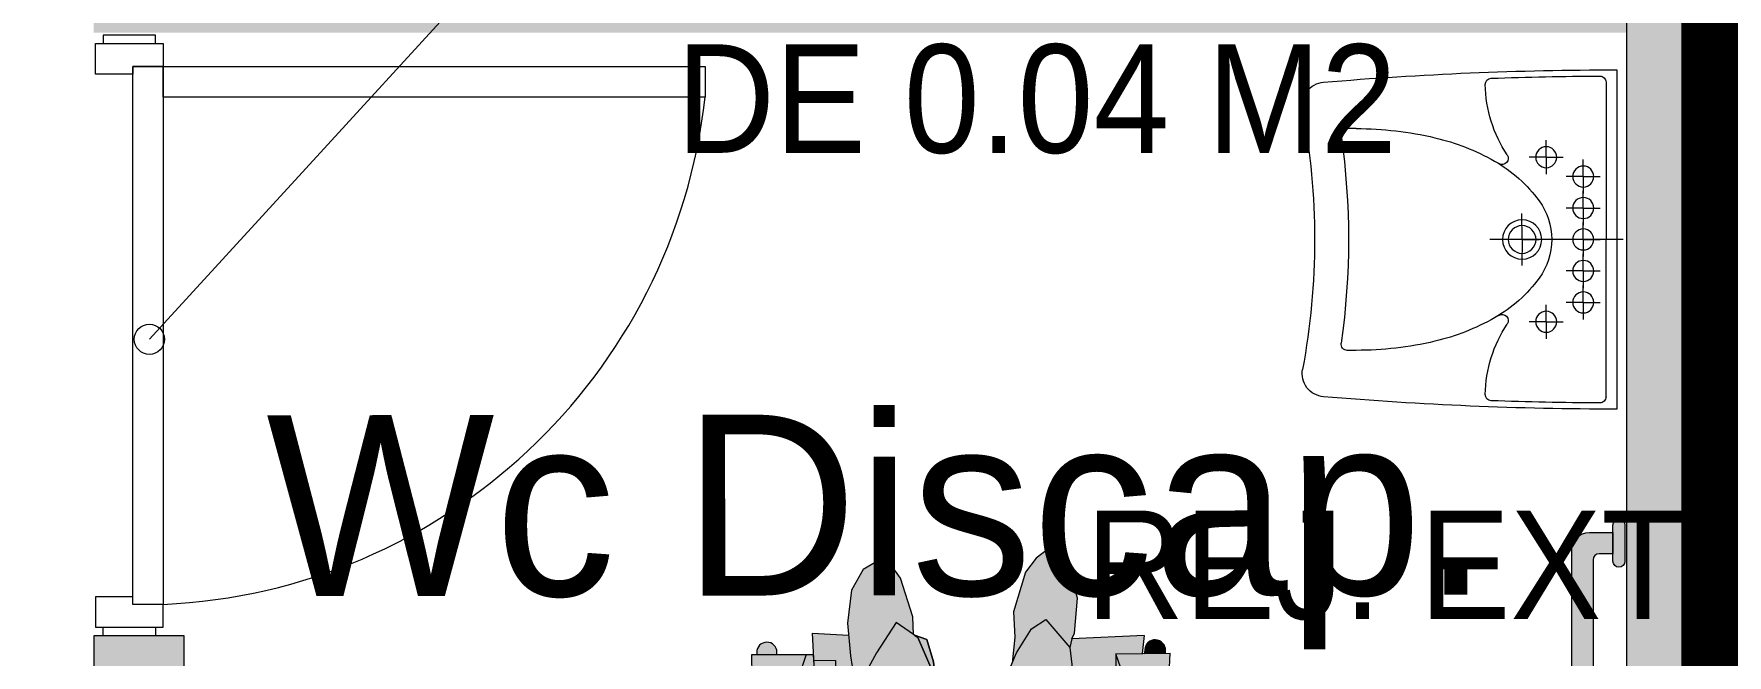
# Model space of a CAD drawing. Header units: metres. Extents: x 31.9 to 124, y -29 to 44.
# Drawn here: x 72.758 to 75.567, y -15.37 to -14.339 of the extents above; entities that cross this region are included whole.
import ezdxf

# ---------------------------------------------------------------- set-up
doc = ezdxf.new("R2010")
doc.units = ezdxf.units.M
doc.header["$LTSCALE"] = 100
for name, color, linetype, lineweight in [('ARQ', 8, 'Continuous', 0), ('G-ANNO-TEXT', 7, 'Continuous', 9), ('M-HVAC-CDFF-IDEN', 7, 'Continuous', 9)]:
    doc.layers.add(name, color=color, linetype=linetype, lineweight=lineweight)
doc.styles.add('SansSerif', font='SANSS__.TTF', dxfattribs={"width": 0.9, "height": 0.18})

# ---------------------------------------------------------------- blocks, each defined once
blk = doc.blocks.new('DISCAPACITADO PLANTA')
at = {"layer": 'ARQ'}
h = blk.add_hatch(color=256, dxfattribs=at)
h.paths.add_polyline_path([(0.2628043760083756, 0.9155210386241066), (0.2917367220763083, 0.8957744353080841), (0.2907929084696974, 0.9253084473098312), (0.2699848079193998, 0.9891821049377822), (0.2518361829340137, 1.014591157022876), (0.2345313234694828, 1.019042189042224), (0.2081789582218079, 1.003787586782576), (0.1889320119713176, 0.9693642244814666), (0.1821474606727378, 0.9144338108269494), (0.1839144787564635, 0.8946915382259844), (0.1239030411526016, 0.8980980058271086), (0.1262676302798269, 0.8531030157759429), (0.1620967402852216, 0.8526047954087799), (0.1636091710562795, 0.781482444279888), (0.1947968745340347, 0.7764108792340494), (0.1984223884533946, 0.7987060587394978), (0.2077550284108582, 0.8237924942070691), (0.2300327184526623, 0.8656119918447303)])
h.paths.add_polyline_path([(0.3274821733763673, 0.8246344734682367), (0.2990053183723376, 0.890813548714803), (0.262804376008404, 0.9155210386241348), (0.2300327184526765, 0.8656119918447585), (0.2077550284108867, 0.8237924942070121), (0.1984223884533804, 0.7987060587394409), (0.1928547125747713, 0.7644675105219534), (0.1990852076352354, 0.7349170808725634), (0.1988502574039472, 0.7349195470615371), (0.1980962309949348, 0.7337422994637564), (0.1881209199293465, 0.5935998734453705), (0.1924873525855162, 0.5466038898758825), (0.1823355744549815, 0.5022256573469976), (0.1695740156607712, 0.4421867718049556), (0.1444903701679863, 0.4234329372896326), (0.1392075063119762, 0.4153334362959101), (0.1112302075232776, 0.4153395774409037), (0.0508861009930541, 0.3915303332582312), (0.0207423444606292, 0.4358733159406114), (-0.0169031308619196, 0.4226541109608064), (-0.0321564662558558, 0.4067681578242599), (-0.0351739624968701, 0.3904782537273519), (-0.0182974725520495, 0.2933147142959456), (-0.0041575336509538, 0.2740192317475021), (0.0204912812943547, 0.2636408889175925), (0.1084411244809331, 0.2939781977342903), (0.1087974094393189, 0.2112235861034151), (0.1281427081918025, 0.2113068737755697), (0.1279166145069297, 0.263821847081644), (0.2008417406481442, 0.2427723679188176), (0.2875002147426642, 0.2279655230142197), (0.3755864313305751, 0.2234811975257998), (0.499188143633063, 0.2373978427724239), (0.5825025722920998, 0.2669403247848123), (0.6386109823438773, 0.2564105646949315), (0.6869019521454476, 0.2716838861920507), (0.7183091448866608, 0.337760766282031), (0.7238001304640278, 0.3898169757127334), (0.715550231047871, 0.4143874372994534), (0.6985854645012071, 0.4286626975165151), (0.6845425847134265, 0.431283832097904), (0.6495560572550261, 0.3880416179977004), (0.631236708354095, 0.3985212510017817), (0.6082207117675296, 0.407628390905913), (0.580677753158156, 0.3954820431732742), (0.5604068149332307, 0.4188379678705731), (0.5358399969039738, 0.4337680588737812), (0.5313638421298066, 0.4353934144373853), (0.535196229276039, 0.4805957921639389), (0.5285638874535437, 0.5145179343596455), (0.5470045139793029, 0.5709915550773417), (0.555458820663091, 0.7186121133484705), (0.5577908525302178, 0.7262506053648679), (0.5606845676401662, 0.7894113583531494), (0.5508105133167049, 0.8745572789894422), (0.5108944548038608, 0.9206961116244656), (0.487438656575421, 0.9053893295089775), (0.4622942165748471, 0.8652771928808816), (0.4333176157097684, 0.7962590201834701), (0.4066490563823069, 0.7299853498469986), (0.3801814007495778, 0.6393976422910157), (0.3675515355567143, 0.5816750213288345), (0.3585536415489939, 0.58099093048898), (0.3307863639642505, 0.7926135458501449)])
h.paths.add_polyline_path([(0.1378076714539844, 0.7444662147106273), (0.127373816272609, 0.7498846693851533), (0.1126031168610382, 0.749821076820055), (0.10221630395273, 0.7443129825384461), (0.1036455233153788, 0.4123469803383986), (0.1112302075232776, 0.4153395774408751), (0.139207506311962, 0.4153334362959387), (0.1392245801852852, 0.4153596133577935)], flags=17)
h.paths.add_polyline_path([(0.7174217310685265, 0.8649389018902693), (0.6271243841438974, 0.8639410119970563), (0.6391014291187676, 0.8291924412642542), (0.7156750950628349, 0.8295221152830832)], flags=17)
h.paths.add_polyline_path([(0.707516226036347, 0.8294869887535012), (0.6738955470185175, 0.8293422410229283), (0.6698364352328099, 0.7331454628386779, 1), (0.7033912622558489, 0.7317295859620572)], flags=17)
h.paths.add_polyline_path([(0.6391014291187532, 0.8291924412643112), (0.6271243841438974, 0.8639410119970135), (0.6276061608328121, 0.7520383289404862), (0.6290230488726536, 0.7520444290947239), (0.639456904053944, 0.7466259744202121)], flags=17)
h.paths.add_polyline_path([(0.6394569040539579, 0.7466259744201978), (0.6290230488725826, 0.7520444290947239), (0.6142523494610685, 0.7519808365296257), (0.6038655365528456, 0.7464727422480593), (0.6053298580615663, 0.4063535346039945), (0.6082207117675864, 0.4076283909059413), (0.6312367083542654, 0.398521251001867), (0.6409796012207069, 0.3929478028301076)], flags=17)
h.paths.add_polyline_path([(0.6039125297097315, 0.7355576015591508), (0.5604117471849861, 0.7348352577353552), (0.555458820663091, 0.7186121133485273), (0.5470045139793172, 0.570991555077427), (0.5285638874535153, 0.5145179343595458), (0.535196229276039, 0.4805957921640527), (0.5313638421297782, 0.4353934144373568), (0.5358399969039596, 0.4337680588737955), (0.5604068149331454, 0.4188379678705731), (0.5806777531581419, 0.3954820431732742), (0.6053298580615663, 0.4063535346039945)], flags=17)
h.paths.add_polyline_path([(0.406649056382264, 0.7299853498468281), (0.4085391486342476, 0.7346823921308216), (0.3384790770189881, 0.7339851098832642), (0.3585536415490225, 0.58099093048898), (0.3675515355566716, 0.5816750213288061), (0.3801814007496489, 0.6393976422911578)], flags=16)
h.paths.add_polyline_path([(0.1980962309949348, 0.7337422994637706), (0.1988502574039614, 0.7349195470615228), (0.1378460160317445, 0.7355598868759472), (0.1392245801852852, 0.4153596133577653), (0.1444903701680147, 0.4234329372896898), (0.1695740156607997, 0.4421867718049697), (0.1823355744549104, 0.5022256573458037), (0.1924873525855162, 0.5466038898758258), (0.1881209199293465, 0.5935998734454984)], flags=16)
h.paths.add_polyline_path([(0.6972616906768963, 0.6467240606869781, 1), (0.6627294534904138, 0.646575388408209), (0.6637669044638557, 0.4056057646047151), (0.6845425847134692, 0.4312838320979325), (0.6904459743915936, 0.4301819513536034), (0.6846570483005368, 0.4687548032139122), (0.6978595839575094, 0.507850877678095)], flags=17)
h.paths.add_polyline_path([(0.7505099661382673, 0.5168261229188147), (0.7377866719074149, 0.5228503391758608), (0.7229087607600633, 0.5011800881660662), (0.7159121841106498, 0.5089130335080086), (0.7161399418638013, 0.5240700178202644), (0.6977703833893119, 0.5285695698434978), (0.6978595839574953, 0.5078508776779671), (0.6846570483005224, 0.4687548032139264), (0.6904459743915368, 0.4301819513536175), (0.6985854645012071, 0.4286626975164725), (0.7155502310478994, 0.4143874372994534), (0.7238001304640278, 0.3898169757126624), (0.7563928856570499, 0.429794935568694), (0.7637257637603483, 0.4592101265225069)])
h.paths.add_polyline_path([(0.7283392086470002, 0.6094334476354251), (0.6974228117013725, 0.6093003427004791), (0.6977703833893261, 0.528569569843512), (0.7161399418638013, 0.5240700178202787), (0.7159121841106498, 0.5089130335080371), (0.7229087607600633, 0.501180088166052), (0.7287685280419538, 0.5097150650589839)])
h.paths.add_polyline_path([(0.7292559162482349, 0.3965089900505489), (0.7238001304640278, 0.3898169757126624), (0.7183091448866749, 0.3377607662819884), (0.6987688691744866, 0.2966504236353842), (0.6999752365964014, 0.0164464320757247), (0.7308916335419866, 0.0165795370108128)])
h.paths.add_polyline_path([(0.6987688691744725, 0.2966504236353984), (0.6869019521454476, 0.2716838861920365), (0.6643741562943009, 0.2645588632308176), (0.6655985228024548, -0.0198257914740481, 1), (0.700130759989122, -0.0196771191952649)])
h.paths.add_polyline_path([(0.6374130653142629, 0.2134994448534115), (0.6042326625804721, 0.2133565926524312), (0.6047886503909297, 0.0842168290059959), (0.637969053124593, 0.084359681206891)])
h.paths.add_polyline_path([(0.1351882924195991, 0.2113372072595041), (0.1020078896859502, 0.2111943550585948), (0.1025638774963653, 0.0820545914122022), (0.13574428023, 0.0821974436131257)])
h.paths.add_polyline_path([(0.0696696466596762, 0.2806044127072056), (0.0351879771248775, 0.2687103487806297), (0.0364262748082638, -0.0189101118906763, 1), (0.0709585119948031, -0.0187614396118932)])
h.paths.add_polyline_path([(0.0351879771248918, 0.2687103487806297), (0.0204912812943974, 0.2636408889176067), (-0.0011743322711055, 0.2727631597327473), (-5.65545185225e-05, 0.0131359663251658), (0.0362876325682322, 0.0132924396252605)])
h.paths.add_polyline_path([(0.0149517648825253, 0.4812842854011308), (0.0012178860243637, 0.5183628255153537), (-0.0005983727837275, 0.5405257603157168), (-0.014506361342356, 0.5453190573470721), (-0.019240766378573, 0.5386114623494791), (-0.0201530413917794, 0.5287953622615476), (-0.0464549400030592, 0.4995449510777378), (-0.0531351315900253, 0.4504076714618038), (-0.0316901647934316, 0.4072537987013761), (-0.0169031308618912, 0.4226541109608064), (0.0144122751261762, 0.4336505127125747)])
h.paths.add_polyline_path([(0.0680894426826484, 0.6476397402703215, 1), (0.0335572054961091, 0.6474910679915383), (0.0345557724515402, 0.4155530682791664), (0.0508861009929973, 0.3915303332582169), (0.0691610316667095, 0.3987408515979496)], flags=17)
h.paths.add_polyline_path([(0.6274723139802632, 0.7831270517077799), (0.5604559884442608, 0.784422189211256), (0.5577908525302178, 0.7262506053648253), (0.5604117471850003, 0.7348352577353694), (0.6039125297097458, 0.7355576015591369), (0.6038655365528314, 0.746472742248045), (0.6142523494610828, 0.7519808365296399), (0.6276061608327979, 0.752038328940472)], flags=17)
h.paths.add_polyline_path([(0.5636886364806344, 0.9561708596053649), (0.5446128040288158, 1.023157160039062), (0.5291494823460569, 1.037923257209681), (0.516106170858379, 1.03834520418104), (0.4953413476408457, 1.022389036433607), (0.4775445066788678, 0.9995295794142152), (0.4577235820147081, 0.9332439799011212), (0.4599488018323826, 0.8913453429523626), (0.4551779248235589, 0.8483271905206777), (0.4622942165748757, 0.8652771928809672), (0.4874386565754494, 0.9053893295090348), (0.5108944548038326, 0.9206961116244514), (0.5508105133167049, 0.8745572789894422), (0.5544706183006838, 0.8887273524302088), (0.5585070864802049, 0.8983140618710763)])
h.paths.add_polyline_path([(0.1137389566157196, 0.8623397786950591), (0.0232469911084792, 0.8619501819641184), (0.0236510457955603, 0.8265427313579181), (0.1020690147012431, 0.8268803456882807)], flags=17)
h = blk.add_hatch(color=256, dxfattribs=at)
h.paths.add_polyline_path([(0.6743826314582009, 0.8939993300610781), (0.554470618300698, 0.888727352430223), (0.550810513316691, 0.8745572789894993), (0.560684567640152, 0.7894113583530782), (0.5604559884442182, 0.7844221892112273), (0.6274723139802632, 0.7831270517077799), (0.627124384143869, 0.8639410119970419), (0.6711004918476107, 0.8644269987388213)])
h.paths.add_polyline_path([(0.3135806976673194, 0.8877174423817706), (0.2934911473828663, 0.8945770232319603), (0.2990053183723376, 0.8908135487147744), (0.3274821733763389, 0.8246344734683075), (0.3247954411761214, 0.8506716087431556)])
h.paths.add_polyline_path([(0.16209674028525, 0.8526047954088085), (0.1262676302798269, 0.8531030157759429), (0.1266624166738808, 0.8455907551179394), (0.1253740961520435, 0.7708114375418944), (0.1417489198608024, 0.7628354827963051), (0.156283934812933, 0.7654711505365839), (0.1636091710562653, 0.7814824442798596)])
h.paths.add_polyline_path([(0.0653860601294412, 0.8267224138862161), (0.0318016855306667, 0.826577822457736), (0.0322249167828659, 0.7282735379905745, 1), (0.065809291381612, 0.7284181294190262)])
h.paths.add_polyline_path([(0.0316310935984205, 0.8662013562523609), (0.0316492405155771, 0.8619863563237402), (0.065233615114451, 0.8621309477521919), (0.0652154681972803, 0.8663459476816939, 1)])
h = blk.add_hatch(color=256, dxfattribs=at)
edge = h.paths.add_edge_path()
edge.add_line((0.6756513063105416, 0.8709519320295414), (0.6753779753808546, 0.8644742698683812))
edge.add_line((0.6753779753808546, 0.8644742698683812), (0.7090082288805492, 0.8648459229813028))
edge.add_line((0.7090082288805492, 0.8648459229813028), (0.7092061333336375, 0.8695360551530766))
edge.add_arc((0.6924287198220898, 0.8702439935913162), 0.0167923429267571, 357.5837850750614, 537.5837850751097)
for points in [[(0.1266624166738666, 0.8455907551179109), (0.1257794931443215, 0.862391617039364), (0.023246991108465, 0.8619501819641326), (0.0236510457955461, 0.826542731357861), (0.1018608290175109, 0.8268794493826019), (0.1022163039527584, 0.7443129825384746), (0.112603116861024, 0.749821076820041), (0.1273738162726232, 0.7498846693851107), (0.125374096152072, 0.7708114375418234)], [(0.0337297552699454, 0.6074127846357416), (-0.0026144318168377, 0.6072563113354761), (-0.0023297044922117, 0.541122452432873), (-0.0005983727837560001, 0.5405257603156742), (0.0012178860243495, 0.5183628255153394), (0.0149517648824826, 0.4812842854011167), (0.0144122751261762, 0.4336505127125605), (0.0207423444606434, 0.435873315940583), (0.0345557724515544, 0.4155530682791098)], [(0.6301757890620081, 0.2579935815989245), (0.6108144883593383, 0.2616270805920209), (0.6110221823339403, 0.2133858236972799), (0.6303674810863245, 0.2134691113694345)]]:
    blk.add_hatch(color=256, dxfattribs=at).paths.add_polyline_path(points)
for points in [[(0.2917367220763509, 0.8957744353080841), (0.2907929084696974, 0.9253084473098738), (0.2699848079194425, 0.9891821049377538), (0.251836182933971, 1.014591157022876), (0.2345313234695112, 1.019042189042237), (0.2081789582218079, 1.003787586782576), (0.1889320119713176, 0.9693642244814527), (0.182147460672752, 0.9144338108269208), (0.1869715402466454, 0.8605360636146031), (0.1951956259259617, 0.8074674263207413)], [(0.6743826314581867, 0.8939993300610638), (0.554470618300698, 0.888727352430223), (0.5585070864802049, 0.8983140618710905), (0.5636886364806486, 0.9561708596053649), (0.5446128040288585, 1.023157160039033), (0.5291494823460569, 1.037923257209697), (0.516106170858379, 1.038345204181013), (0.4953413476408742, 1.022389036433634), (0.4775445066788821, 0.9995295794142152), (0.4577235820147223, 0.9332439799011067), (0.4599488018323969, 0.8913453429523912), (0.4599488018323541, 0.8913453429520926), (0.4551465800063711, 0.8480445598596587)], [(0.3274821733762252, 0.8246344734685067), (0.2990053183723233, 0.890813548714803), (0.2628043760083898, 0.9155210386241208), (0.2300327184527049, 0.8656119918448582), (0.2077550284108867, 0.8237924942070549), (0.1984223884533946, 0.7987060587394696), (0.1928547125747855, 0.7644675105219392), (0.1990266288318878, 0.7351949125359454), (0.198096230994949, 0.7337422994637706), (0.1881209199293465, 0.5935998734454984), (0.1924873525855162, 0.5466038898758825), (0.1924873525855162, 0.5466038898757829), (0.1823355744547825, 0.5022256573454345), (0.1695740156607712, 0.4421867718048845)], [(0.2934911473827526, 0.8945770232319317), (0.3135806976673194, 0.8877174423817706), (0.3247954411760645, 0.8506716087433828), (0.3307863639642221, 0.7926135458510828), (0.3585536415490083, 0.5809909304889658), (0.3675515355566858, 0.5816750213288202), (0.3801814007495494, 0.6393976422909873), (0.4066490563823352, 0.7299853498469986), (0.4333176157086029, 0.7962590201808695), (0.4333176157086029, 0.7962590201809832), (0.4622942165748328, 0.8652771928809102), (0.487438656575421, 0.9053893295089921), (0.5108944548038467, 0.9206961116244514), (0.5508105133167049, 0.8745572789894707), (0.5606845676401662, 0.7894113583531494), (0.5577908525302178, 0.7262506053648821)], [(0.1265743822442857, 0.8530987502478096), (0.1620967402852216, 0.8526047954087799), (0.1636091710562795, 0.781482444279888), (0.1562839348129188, 0.7654711505365839), (0.1417489198607882, 0.7628354827963051), (0.1253740961520435, 0.7708114375418944), (0.1266624166738808, 0.8455907551178825), (0.1239030411526016, 0.8980980058271228), (0.1839144787565061, 0.8946915382259701)], [(0.554470618300698, 0.888727352430223), (0.5508105133167049, 0.8745572789894707)], [(0.6743826314581867, 0.8939993300610638), (0.6711004918476107, 0.8644269987388071)], [(0.1257794931443357, 0.8623916170394208), (0.023246991108465, 0.8619501819641184), (0.0236510457955745, 0.8265427313578895), (0.1018730836671722, 0.8268795021427735)], [(0.1021534232647383, 0.8271368233832561), (0.1135382282120503, 0.8617298600309766)], [(0.6271243841438832, 0.8639410119970419), (0.7174103769978049, 0.8649387764146894)], [(0.6409796012206928, 0.3929478028301219), (0.6391014291187532, 0.8291924412643112), (0.6271243841438832, 0.8639410119970419), (0.6276061608327979, 0.752038328940472)], [(0.639089174469163, 0.8291923885040831), (0.7156750950628349, 0.8295221152830691), (0.7156750950628349, 0.8295221152831258), (0.7174232910989105, 0.8649705348478278)], [(0.1018608290175251, 0.8268794493825737), (0.1036455233153788, 0.41234698033837)], [(0.6685545111867555, 0.8293192461626828), (0.6720747298613219, 0.7861907454663993)], [(0.1253740961520435, 0.7708114375418944), (0.127373816272609, 0.7498846693851391)], [(0.1636091710562795, 0.781482444279888), (0.1947968745340205, 0.776410879234021)], [(0.6274723139802632, 0.7831270517077941), (0.5604559884442608, 0.7844221892112273)], [(0.1392245801852852, 0.4153596133577083), (0.1378076714539702, 0.7444662147106129), (0.127373816272609, 0.7498846693851391), (0.112603116861024, 0.749821076820055), (0.1022163039528152, 0.7443129825384746)], [(0.1378460160316877, 0.735559886875933), (0.1988502574040041, 0.7349195470615371)], [(0.3384790770189881, 0.7339851098832642), (0.4083714522483036, 0.7346807231100883)], [(0.5313638421298208, 0.4353934144374139), (0.535196229276039, 0.4805957921640245), (0.535196229276025, 0.4805957921640811), (0.5285638874535153, 0.5145179343596312), (0.5285638874535012, 0.5145179343595317), (0.5470045139793172, 0.570991555077413), (0.5554588206631053, 0.718612113348513), (0.5554588206631053, 0.7186121133485415), (0.5604117471849861, 0.7348352577353694), (0.5604117471849435, 0.7348352577353694), (0.6040501553858209, 0.735559886875663)], [(0.6394569040540006, 0.7466259744201978), (0.6290230488726394, 0.7520444290947239), (0.6142523494610544, 0.7519808365296399), (0.6038655365528456, 0.7464727422480593), (0.6053298580615519, 0.4063535346039799)], [(-0.0026732353680217, 0.6209146623969275), (-0.0023297044922117, 0.5411224524327736)], [(0.7282617021887035, 0.6274359389035739), (0.7287685280419538, 0.5097150650588845)], [(-0.0026144318168946, 0.6072563113354761), (0.03372975526991701, 0.6074127846357272)], [(0.6974228117013866, 0.6093003427004791), (0.7283392086470997, 0.6094334476354109)], [(0.1920688726283686, 0.5600004581634437), (0.2091200124941395, 0.5670314718278036), (0.2194613585834588, 0.5640602248391104)], [(0.3513491917761655, 0.5790641534613316), (0.3356585475749512, 0.5628943249458871)], [(0.4122899630091156, 0.560586537296615), (0.383533012239539, 0.5726946039315379)], [(0.0144122751261904, 0.4336505127125605), (0.0149517648824968, 0.4812842854011026), (0.0012178860243637, 0.5183628255153679), (-0.0005983727837560001, 0.5405257603156742), (-0.014506361342356, 0.5453190573470863), (-0.0192407663785872, 0.5386114623494649), (-0.0223342063578826, 0.5053259771470949), (-0.0348728226689872, 0.5049286523153143)], [(-0.0201530413918647, 0.5287953622614765), (-0.0464549400030592, 0.4995449510777661), (-0.0531351315900253, 0.4504076714617895), (-0.031964316342723, 0.407805475987118), (-0.0351739624968559, 0.3904782537273093), (-0.0182974725520637, 0.2933147142959314), (-0.0041575336509254, 0.2740192317475305), (0.0204912812943547, 0.2636408889175783), (0.1236258483881301, 0.299215997391201), (0.1337358376739957, 0.3089681819516983), (0.1777577060294107, 0.2892069013819025), (0.2260085434443226, 0.2841258904122696), (0.2696657681564432, 0.2949294606525541)], [(0.6980150138041524, 0.5285096485732482), (0.7161399418638013, 0.5240700178202787), (0.7159121841106355, 0.5089130335080086), (0.7229087607600775, 0.5011800881660378), (0.7377866719074007, 0.5228503391758466), (0.7505099661382673, 0.5168261229188147), (0.7637257637603483, 0.4592101265225355), (0.7563928856570215, 0.429794935568694), (0.7238001304640278, 0.3898169757126624), (0.715550231047871, 0.4143874372994534), (0.6985854645011785, 0.4286626975165009), (0.684542584713455, 0.4312838320979325), (0.6495560572550119, 0.3880416179976862), (0.6495560572550261, 0.3880416179976862), (0.6312367083542938, 0.3985212510017959), (0.6082207117675438, 0.4076283909059272), (0.5806777531581419, 0.3954820431732742), (0.5604068149331596, 0.4188379678706299), (0.5358399969041159, 0.4337680588737527), (0.5145488251704933, 0.4414991866337206), (0.5145488251704649, 0.4414991866337348), (0.4948517334010917, 0.4792108308046326), (0.4531142326795532, 0.5060402690195362), (0.3825937748353283, 0.5205563975847411), (0.334593521373165, 0.5214210923378602), (0.2821422358915697, 0.5049809276264057), (0.2135492906019465, 0.4656514888350928)], [(0.6904459743915794, 0.4301819513536034), (0.6846570483005224, 0.4687548032139122), (0.6982892343074952, 0.509123181916664)], [(-0.0321564662558558, 0.4067681578242599), (-0.0169031308619054, 0.4226541109608064), (0.020742344460615, 0.4358733159405972), (0.0508861009930257, 0.3915303332582312), (0.0508861009930115, 0.3915303332582169), (0.1112302075232634, 0.4153395774408751), (0.1392075063119904, 0.4153334362959244), (0.1392075063119762, 0.4153334362959244), (0.1444903701680005, 0.4234329372896612), (0.1726022762811539, 0.4444508565274107), (0.2018810256085857, 0.4613084600851495), (0.2251877385348564, 0.4683393364312284)], [(0.3153277265553811, 0.3964298740043972), (0.3357159732955921, 0.4228856338268372), (0.3579080228632421, 0.4369733928722326), (0.3795819174309827, 0.4452754721442318), (0.4036989138925267, 0.4429489786939911), (0.4534896145977996, 0.386275610736476), (0.473521236476856, 0.3521047781518973), (0.4695065296907189, 0.2900876647377117), (0.4384869587353819, 0.2455281396479734), (0.3860654903142375, 0.2307431560904973), (0.3525182548879968, 0.2296917704107102), (0.3359187651136892, 0.2347124030877268), (0.3137034946882409, 0.2349442195044702), (0.2937927845439532, 0.2555854476298833), (0.273800077483358, 0.2716749275821542), (0.2755930789670486, 0.3022734161333176), (0.2809275249770309, 0.345639924506159), (0.3078315058430121, 0.3915153781123877), (0.3224410634462771, 0.3982889987373568), (0.3485623464755605, 0.4007159470544936), (0.3802680441201573, 0.3914522675830483), (0.4186728197385749, 0.3634410776235342), (0.4402784402614657, 0.3762307982584332), (0.4559631024487203, 0.3747641683988689)], [(0.7292559162482064, 0.3965089900505347), (0.730934937556782, 0.0065212765066605)], [(0.3638989456514281, 0.3789153299799324), (0.3956315738313663, 0.3792786046076202)], [(0.7238001304640278, 0.3898169757126624), (0.7183091448866749, 0.3377607662820026), (0.6869019521454476, 0.2716838861920365), (0.6386109823438773, 0.2564105646949173), (0.5385916091940857, 0.2751810128797274)], [(0.3040715410366914, 0.3460911096075847), (0.2777532712309068, 0.3075528833160916)], [(0.4192693416140827, 0.3624626191989222), (0.4025080305780194, 0.2868587773926947)], [(0.3425445375909959, 0.3187250731885314), (0.3675636362761878, 0.3295916937360914), (0.3838497743386142, 0.334371150706815)], [(0.1087972242335553, 0.2112666040126783), (0.1084411244809189, 0.2939781977342051)], [(0.1281427081918025, 0.2113068737755839), (0.1277975277156855, 0.2914822378017447)], [(0.549141645272627, 0.2773083522560995), (0.508451823104636, 0.2691035404170208), (0.4635568560848782, 0.2815023233914218)], [(-0.001174332271134, 0.2727631597327473), (0, 0)], [(0.1279166145069723, 0.263821847081644), (0.2008417406483431, 0.242772367918775), (0.2875002147428773, 0.227965523014177), (0.3755864313305466, 0.2234811975258282), (0.4991881436330772, 0.2373978427724239), (0.5825025722920146, 0.2669403247847981)], [(0.2982959537145575, 0.2538992011082826), (0.305662314695283, 0.2711009491685274)], [(0.6110219971281339, 0.2134288416065573), (0.6108144883593241, 0.2616270805919925)], [(0.6303674810863386, 0.2134691113694345), (0.6301757890620224, 0.2579935815989387)], [(-5.65545185225e-05, 0.0131359663251516), (0.0362876325682464, 0.0132924396252605)], [(0.7308916335420009, 0.0165795370108128), (0.6999752365964156, 0.0164464320757674)]]:
    blk.add_lwpolyline(points, dxfattribs=at)
for points in [[(0.065233615114451, 0.8621309477521492), (0.0652154681972803, 0.8663459476811823), (0.0652154681972093, 0.8663459476812958, 0.9999999999999998), (0.0316310935983779, 0.8662013562528301), (0.0316310935984205, 0.8662013562527164), (0.0316508001144342, 0.8616241069706234)], [(0.6753899419414893, 0.8647578650592604), (0.6756513063105416, 0.8709519320296408), (0.6756513063104564, 0.8709519320297259, -0.9999999999999998), (0.7092061333334954, 0.8695360551531051), (0.7092061333336375, 0.86953605515302), (0.7090131620041121, 0.8649628329406625)], [(0.0318016855306667, 0.8265778224577218), (0.0322249167828659, 0.7282735379905177), (0.0322249167827096, 0.7282735379905745, 0.9999999999999998), (0.0658092913815409, 0.7284181294190404), (0.065809291381612, 0.7284181294189837), (0.0653860601294696, 0.8267224138862019)], [(0.707516226036347, 0.8294869887535155), (0.7033912622558489, 0.731729585962043), (0.7033912622557068, 0.7317295859620572, -0.9999999999999998), (0.6698364352326678, 0.7331454628386779), (0.6698364352328099, 0.7331454628386496), (0.6738871908237343, 0.8291442077932913)], [(0.0691610316666953, 0.3987408515978927), (0.0680894426826484, 0.6476397402702645), (0.0680894426825347, 0.6476397402703215, 0.9999999999999998), (0.0335572054959954, 0.6474910679915383), (0.0335572054961091, 0.6474910679914956), (0.0345557724515402, 0.4155530682790527)], [(0.6978595839574809, 0.5078508776779387), (0.6972616906768963, 0.6467240606868643), (0.6972616906767826, 0.6467240606869781, 0.9999999999999998), (0.6627294534902433, 0.646575388408195), (0.6627294534904138, 0.6465753884081379), (0.6637669044638557, 0.4056057646046157)], [(0.6643741562943009, 0.264558863230846), (0.6655985228024548, -0.0198257914741049), (0.6655985228023411, -0.0198257914740481, 0.9999999999999998), (0.7001307599888805, -0.0196771191952649), (0.700130759989122, -0.0196771191953218), (0.6987688691744866, 0.2966504236353131)], [(0.0351879771248918, 0.2687103487806297), (0.0364262748082638, -0.0189101118907615), (0.0364262748080933, -0.0189101118906763, 0.9999999999999998), (0.0709585119946326, -0.0187614396118932), (0.0709585119948031, -0.0187614396119784), (0.06966964665966201, 0.2806044127072198)]]:
    blk.add_lwpolyline(points, format="xyb", dxfattribs=at)
for points in [[(0.3135806976673052, 0.8877174423817564), (0.2934911473828094, 0.8945770232319603), (0.299005318372366, 0.8908135487147744), (0.3274821733763389, 0.8246344734682223), (0.3247954411760929, 0.850671608743184)], [(0.1266624166738666, 0.8455907551176833), (0.1257794931443357, 0.8623916170393924), (0.023246991108465, 0.8619501819641326), (0.0236510457955603, 0.8265427313578753), (0.1018608290175393, 0.8268794493826019), (0.1022163039527442, 0.7443129825384461), (0.1126031168609956, 0.749821076820041), (0.127373816272609, 0.7498846693851391), (0.125374096152072, 0.770811437541866)], [(0.1351882924195991, 0.2113372072595183), (0.1357442802300142, 0.0821974436131257), (0.1025638774963795, 0.082054591412188), (0.1025638774963795, 0.0820545914121596), (0.1020078896859644, 0.2111943550586091)], [(0.637969053124607, 0.084359681206891), (0.6047886503909581, 0.0842168290060102), (0.6047886503909581, 0.0842168290059817), (0.6042326625804862, 0.2133565926524312), (0.6374130653142345, 0.2134994448533973)]]:
    blk.add_lwpolyline(points, close=True, dxfattribs=at)
blk.add_lwpolyline([(0.6756513063105416, 0.8709519320295414), (0.6753779753808546, 0.8644742698683812), (0.7090082288805492, 0.8648459229813028), (0.7092061333336375, 0.8695360551530766, 1)], format="xyb", close=True, dxfattribs=at)
blk = doc.blocks.new('BARANDA SANIT MINUS')
at = {"layer": 'ARQ'}
h = blk.add_hatch(color=256, dxfattribs=at)
edge = h.paths.add_edge_path()
edge.add_arc((-0.0429999999999069, 0.0275000000000176), 0.0100000000000051, 180, 270)
edge.add_line((-0.0429999999999069, 0.0175000000000125), (-0.0199999999998966, 0.0175000000000125))
edge.add_line((-0.0199999999998966, 0.0175000000000125), (-0.0199999999998966, -0.0174999999999699))
edge.add_line((-0.0199999999998966, -0.0174999999999699), (-0.0299999999998875, -0.0174999999999841))
edge.add_line((-0.0299999999998875, -0.0174999999999841), (-0.0299999999999017, -0.0177381380714792))
edge.add_line((-0.0299999999999017, -0.0177381380714792), (-0.0589999999999122, -0.0177381380714792))
edge.add_arc((-0.0589999999999122, 0.0112618619285172), 0.0289999999999964, 180, 270, ccw=False)
edge.add_line((-0.0879999999999086, 0.0112618619285172), (-0.0879999999999086, 0.2918809309642539))
edge.add_line((-0.0879999999999086, 0.2918809309642539), (-0.0879999999998944, 0.7886190690357608))
edge.add_arc((-0.05899999999989802, 0.7886190690357608), 0.02899999999999638, 89.99999999999989, 180, ccw=False)
edge.add_line((-0.058999999999898, 0.8176190690357572), (-0.0299999999998875, 0.8176190690357572))
edge.add_line((-0.0299999999998875, 0.8176190690357572), (-0.0199999999998966, 0.8176190690357572))
edge.add_line((-0.0199999999998966, 0.8176190690357572), (-0.0199999999999108, 0.7823809309642799))
edge.add_line((-0.0199999999999108, 0.7823809309642799), (-0.0429999999998927, 0.7823809309642658))
edge.add_arc((-0.04299999999989264, 0.7723809309642606), 0.01000000000000512, 90.00000000000037, 180.0000000000006)
edge.add_line((-0.0529999999998978, 0.7723809309642605), (-0.052999999999912, 0.2918809309642539))
edge.add_line((-0.052999999999912, 0.2918809309642539), (-0.052999999999912, 0.02750000000001762))
edge = h.paths.add_edge_path()
edge.add_arc((-0.00999999999994825, 0.8300000000000621), 0.00999999999993405, -1.2147438610554673e-10, 179.9999999998785, ccw=False)
edge.add_line((-1.42e-14, 0.8300000000000409), (0, 0.7699999999999534))
edge.add_arc((-0.0099999999999483, 0.7699999999999534), 0.0099999999999483, -180, 0, ccw=False)
edge.add_line((-0.0199999999998966, 0.7699999999999534), (-0.0199999999998823, 0.8300000000000833))
edge = h.paths.add_edge_path()
edge.add_arc((-0.00999999999994825, 0.0300000000000651), 0.00999999999993405, -1.21985976875294e-10, 179.9999999998779, ccw=False)
edge.add_line((-1.42e-14, 0.0300000000000438), (0, -0.0300000000000438))
edge.add_arc((-0.0099999999999483, -0.0300000000000438), 0.0099999999999483, -180, 0, ccw=False)
edge.add_line((-0.0199999999998966, -0.0300000000000438), (-0.0199999999998823, 0.0300000000000864))
for points in [[(-0.052999999999912, 0.0275000000000176, 0.4142135623730951), (-0.0429999999999069, 0.0175000000000125), (-0.0199999999998966, 0.0175000000000125), (-0.0199999999998966, -0.0174999999999699), (-0.0299999999998875, -0.0174999999999841), (-0.0299999999999017, -0.0177381380714792), (-0.0589999999999122, -0.0177381380714792, -0.4142135623730951), (-0.0879999999999086, 0.0112618619285172), (-0.0879999999999086, 0.2918809309642539), (-0.0879999999998944, 0.7886190690357608, -0.4142135623730951), (-0.058999999999898, 0.8176190690357572), (-0.0299999999998875, 0.8176190690357572), (-0.0199999999998966, 0.8176190690357572), (-0.0199999999999108, 0.7823809309642799), (-0.0429999999998927, 0.7823809309642658, 0.4142135623730951), (-0.0529999999998978, 0.7723809309642605), (-0.052999999999912, 0.2918809309642539)], [(-0.0199999999998823, 0.8300000000000833, -0.9999999999999998), (-1.42e-14, 0.8300000000000409), (0, 0.7699999999999534), (0, 0.7699999999999534, -0.9999999999999998), (-0.0199999999998966, 0.7699999999999534), (-0.0199999999998966, 0.7699999999999534), (-0.0199999999998823, 0.8300000000000833)], [(-0.0199999999998823, 0.0300000000000864, -0.9999999999999998), (-1.42e-14, 0.0300000000000438), (0, -0.0300000000000438), (0, -0.0300000000000438, -0.9999999999999998), (-0.0199999999998966, -0.0300000000000438), (-0.0199999999998966, -0.0300000000000438), (-0.0199999999998823, 0.0300000000000864)]]:
    blk.add_lwpolyline(points, format="xyb", close=True, dxfattribs=at)
blk = doc.blocks.new('lav discapacitados')
at = {"layer": 'ARQ'}
for p, q in [((0.135253219137212, 0.1249857523866922), (0.135253219137212, 0.1398517174943663)), ((0.5031648487233725, 0.1249857523866922), (0.5031648487233725, 0.1398517174943663)), ((0.3192090339321112, -0.3173512459202357), (0.3192090339321112, -0.0963769684626641)), ((0.3192090339321112, -0.1500449111522357), (0.3192090339321112, -0.1217486014688802)), ((0.1827583066583429, -0.1900212847035618), (0.1827583066583429, -0.1617249750202063)), ((0.3192090339321112, -0.1500449111522357), (0.2761677131779834, -0.14954767005338)), ((0.3192090339321112, -0.1500449111522357), (0.3624548523034718, -0.14954767005338)), ((0.3192090339321112, -0.1500449111522357), (0.3192090339321112, -0.1783412208355912)), ((0.4556597612022415, -0.1900212847017428), (0.4556597612022415, -0.1617249750183873)), ((0.1827583066583429, -0.1900212847035618), (0.1544619969749874, -0.1900212847035618)), ((0.1827583066583429, -0.1900212847035618), (0.1827583066583429, -0.2183175943869173)), ((0.1827583066583429, -0.1900212847035618), (0.2110546163416984, -0.1900212847035618)), ((0.4556597612022415, -0.1900212847017428), (0.427363451518886, -0.1900212847017428)), ((0.4556597612022415, -0.1900212847035618), (0.483956070885597, -0.1900212847035618)), ((0.4556597612022415, -0.1900212847017428), (0.4556597612022415, -0.2183175943850983)), ((0.2147981248413089, -0.2514394665199688), (0.2147981248413089, -0.2231431568366133)), ((0.267003579384891, -0.2514394665199688), (0.267003579384891, -0.2231431568366133)), ((0.3192090339321112, -0.2514394665199688), (0.3192090339321112, -0.2231431568366133)), ((0.3714144884756934, -0.2514394665199688), (0.3714144884756934, -0.2231431568366133)), ((0.4236199430229135, -0.2514394665199688), (0.4236199430229135, -0.2231431568366133)), ((0.2147981248413089, -0.2514394665199688), (0.1865018151579534, -0.2514394665199688)), ((0.2147981248413089, -0.2514394665217878), (0.2430944345246644, -0.2514394665217878)), ((0.2147981248413089, -0.2514394665199688), (0.2147981248413089, -0.2797357762033243)), ((0.267003579384891, -0.2514394665199688), (0.2387072697015355, -0.2514394665199688)), ((0.267003579384891, -0.2514394665217878), (0.2952998890682465, -0.2514394665217878)), ((0.267003579384891, -0.2514394665199688), (0.267003579384891, -0.2797357762033243)), ((0.3192090339321112, -0.2514394665199688), (0.2909127242487557, -0.2514394665199688)), ((0.3192090339321112, -0.2514394665217878), (0.3475053436154667, -0.2514394665217878)), ((0.3192090339321112, -0.2514394665199688), (0.3192090339321112, -0.2797357762033243)), ((0.3714144884756934, -0.2514394665199688), (0.3431181787923379, -0.2514394665199688)), ((0.3714144884756934, -0.2514394665217878), (0.3997107981590488, -0.2514394665217878)), ((0.3714144884756934, -0.2514394665199688), (0.3714144884756934, -0.2797357762033243)), ((0.4236199430229135, -0.2514394665199688), (0.395323633339558, -0.2514394665199688)), ((0.4236199430229135, -0.2514394665217878), (0.451916252706269, -0.2514394665217878)), ((0.4236199430229135, -0.2514394665199688), (0.4236199430229135, -0.2797357762033243)), ((0.0377090339311508, -0.3073512459200174), (0.6007090339294336, -0.3073512459200174)), ((0.0582521566498144, -0.2891646001048684), (0.3192090339321112, -0.2891646001048684)), ((0.580165911214408, -0.2891646001048684), (0.3192090339321112, -0.2891646001048684))]:
    blk.add_line(p, q, dxfattribs=at)
blk.add_lwpolyline([(0.135253219137212, 0.1249857523866922, 0.0577710403127236), (0.1503598284393774, -0.0053234044030432, 0.0714364488761166), (0.1891326298496096, -0.1042722415882054, 0.1064240047463505), (0.255175796322419, -0.1783472882184469, 0.1589711741621284), (0.3192090339321112, -0.1992340119745677, 0.1589711741621273)], format="xyb", dxfattribs=at)
for centre, radius in [((0.3192090339321112, -0.1500449111522357), 0.0325004545454486), ((0.3192090339321112, -0.1500449111522357), 0.0230318181818182), ((0.1827583066583429, -0.1900212847035618), 0.0174018181818182), ((0.4556597612022415, -0.1900212847035618), 0.0174018181818182), ((0.2147981248413089, -0.2514394665217878), 0.0174018181818182), ((0.267003579384891, -0.2514394665217878), 0.0174018181818182), ((0.3192090339321112, -0.2514394665217878), 0.0174018181818182), ((0.3714144884756934, -0.2514394665217878), 0.0174018181818182), ((0.4236199430229135, -0.2514394665217878), 0.0174018181818182)]:
    blk.add_circle(centre, radius, dxfattribs=at)
for centre, radius, start, end in [((0.0967174901702492, 0.1761675705688503), 0.0385357289663649, 79.48537993718864, 175.1509616286944), ((0.3192090339321112, 1.374917347020071), 1.180686774759321, 259.4853799371886, 280.5146200628114), ((0.5417005776903352, 0.1761675705688503), 0.0385357289663649, 4.849038371305557, 100.5146200628113), ((5.796283313211006, -0.3073512459200174), 5.758574279279992, 175.1509616286944, 180), ((-5.157865245350421, -0.3073512459200174), 5.758574279279992, 0, 4.849038371305557), ((0.1454895827732798, 0.1398517174943663), 0.0102363636363636, 81.99352669615462, 180), ((0.3192090339321112, 1.374917347020071), 1.236986774759321, 261.9935266961546, 278.0064733038454), ((0.4929284850873046, 0.1398517174943663), 0.0102363636363636, 0, 98.00647330384537), ((-0.0664098864513108, 0.1249857523866922), 0.5695747351746535, 346.7745530553977, 0), ((0.1241562364916717, 0.0801995696760969), 0.3738165951801937, 330.4302897228375, 346.7745530553977), ((5.796283313211006, -0.3073512459200174), 5.748337915643628, 177.9206928705051, 179.7161909513699), ((0.0619599407250462, -0.0991569113962214), 0.0102363636363636, 88.96034643525914, 177.9206928705051), ((0.0581817612032865, -0.3073512459200174), 0.2184649773478007, 56.42947407734792, 88.96034643525914), ((0.1846451419510231, -0.1167959607723787), 0.0102363636363636, 236.429474077348, 31.59130941341888), ((0.2442254417032927, 0.0120747022097021), 0.2357672865691353, 306.1311668824234, 330.4302897228375), ((0.4537729259095613, -0.1167959607723787), 0.0102363636363636, 148.4086905865811, 303.5705259226521), ((0.580236306657298, -0.3073512459200174), 0.2184649773478007, 91.03965356474089, 123.570525922652), ((0.5764581271355383, -0.0991569113962214), 0.0102363636363636, 2.079307129494833, 91.03965356474089), ((-5.157865245350421, -0.3073512459200174), 5.748337915643628, 0.2838090486300583, 2.079307129494833), ((0.3192090339321112, -0.09063606236532001), 0.108597949609807, 270, 306.1311668824234), ((0.0582521566498144, -0.2789282364688006), 0.0102363636363636, 179.7161909513699, 270), ((0.580165911214408, -0.2789282364688006), 0.0102363636363636, 270, 0.2838090486300583)]:
    blk.add_arc(centre, radius, start, end, dxfattribs=at)
blk = doc.blocks.new('P6-7-8')
at = {"layer": 'ARQ', "ltscale": 0.03}
h = blk.add_hatch(color=256, dxfattribs=at)
h.dxf.hatch_style = 1
h.paths.add_polyline_path([(129.3865621133843, -2853.855804506081), (129.3865621134357, -2854.005809336991), (129.7347591097323, -2854.005812471573), (129.7347591094476, -2853.855807643226)])
h.paths.add_polyline_path([(129.7347591042089, -2853.855807642994), (129.8847639346534, -2853.855807643057), (129.8847639376768, -2855.206729296698), (129.7347591103762, -2855.206729295236)])
h.paths.add_polyline_path([(132.4462888084984, -2855.356754535149), (132.4462888084984, -2855.206729295966), (129.3865621139901, -2855.2064112302), (129.3865621139901, -2855.356436469382)])
h.paths.add_polyline_path([(129.0366104135594, -2859.980488836386), (129.0365619734098, -2855.355804504832), (128.8865619759476, -2855.355804501174), (128.8866028129132, -2859.61510797262), (128.8865621027003, -2859.980483682531)])
h.paths.add_polyline_path([(132.4462332317758, -2858.531190915465), (132.2962079925928, -2858.531190915465), (132.2961985988152, -2855.356754535153), (132.4462238379981, -2855.356754535153)])
h.paths.add_polyline_path([(131.0459575716372, -2858.381174226039), (131.0461623731348, -2860.070768082228), (131.3462096694964, -2860.070768082228), (131.3462096694964, -2859.920510028152), (131.1970768258589, -2859.920717763606), (131.1960066738188, -2858.381174226039)])
h.paths.add_polyline_path([(132.4462353723156, -2859.920520186214), (132.2962101331327, -2859.920520186214), (132.2962031860268, -2860.570226184826), (132.4462284252097, -2860.570226184826)])
h.paths.add_polyline_path([(132.2462932880007, -2860.070778806225), (132.2962101331641, -2860.070569288396), (132.2962101331641, -2859.920520186214), (132.2462932880007, -2859.920729704043)])
h.paths.add_polyline_path([(128.886562301552, -2862.415180066459), (132.4462924995787, -2862.415179770738), (132.4462924995787, -2862.265130668557), (129.386562157413, -2862.265130964944), (129.3865621574585, -2862.380562136251), (128.8865623016661, -2862.380562134603)])
h.paths.add_polyline_path([(132.296246309827, -2861.77026801326), (132.2962433973955, -2862.265130954991), (132.4462924995771, -2862.265130954991), (132.4462954120086, -2861.77026801326)])
h.paths.add_polyline_path([(135.7619949586428, -2859.920520184995), (135.7619949586428, -2860.070524724243), (135.1955374785273, -2860.070524723945), (135.1955375160589, -2862.435182168386), (135.0454909214725, -2862.435182167988), (135.0454908839408, -2859.920520185247)])
h.paths.add_polyline_path([(138.3143842359016, -2859.920520186054), (138.3143842359016, -2860.070524718216), (137.8865621068339, -2860.070524718216), (137.8865621052548, -2859.980562135912), (137.3865621054877, -2859.980562136592), (137.3865621070624, -2860.070524721014), (136.9619949586429, -2860.070524723048), (136.9619949586429, -2859.920520186054)])
h.paths.add_polyline_path([(135.1955375148452, -2862.43518216822), (142.2381091023706, -2862.435182171283), (142.2381091023706, -2862.282483498081), (135.1955375148452, -2862.282483495018)])
h.paths.add_polyline_path([(140.5135419087342, -2859.920557914773), (140.5135419087342, -2860.070562451633), (139.5143842359046, -2860.070562453403), (139.5143842359046, -2859.920557915868)])
h.paths.add_polyline_path([(139.938931607318, -2862.282483496777), (140.0889782017589, -2862.282483497177), (140.088971238908, -2860.07056245434), (139.9389712414459, -2860.070562450678), (139.9389712414952, -2860.068550720262), (139.938931607318, -2862.282483496777), (139.9388850109212, -2862.282483496944)])
h.paths.add_polyline_path([(141.713541908734, -2859.920557913772), (141.713541908734, -2860.070562453472), (142.2381090916138, -2860.070562453114), (142.2381091027237, -2862.435182176465), (142.3881556973101, -2862.435182166168), (142.3881556862002, -2859.920557904517)])
h.paths.add_polyline_path([(145.384194758097, -2862.280588873095), (149.1853955403637, -2862.280566040151), (149.1853955403637, -2862.430615142018), (145.384194758097, -2862.430637974962)])
h.paths.add_polyline_path([(144.8341426026773, -2862.430615865846), (144.8341426025486, -2859.980594837533), (144.884189033276, -2859.980562539161), (144.8841947568858, -2862.380562136068), (145.3841624598501, -2862.38056213594), (145.38422705638, -2862.430615865715)])
h.paths.add_polyline_path([(148.6194685378462, -2860.7769417958), (148.6194930768113, -2862.280607882768), (148.4694439749453, -2862.280607882768), (148.4694194359802, -2860.7769417958)])
h.paths.add_polyline_path([(148.6194715538054, -2860.77693100904), (149.035349948716, -2860.77689073295), (149.035349948716, -2860.926939834816), (148.6194715538054, -2860.926980110905)])
h.paths.add_polyline_path([(149.1853955418451, -2860.776899953183), (149.1854200808102, -2862.280566040151), (149.0353709789442, -2862.280566040151), (149.0353464399791, -2860.776899953183)])
h.paths.add_polyline_path([(146.0333011162077, -2858.461107505001), (149.0353464456027, -2858.461026982122), (149.0353464456027, -2858.611076083988), (146.0333011162077, -2858.611156606866)])
h.paths.add_polyline_path([(146.4926317325221, -2857.519826286345), (146.4926348308288, -2858.461037697722), (146.6426839326948, -2858.461037697722), (146.6426808343881, -2857.519826286345)])
h.paths.add_polyline_path([(144.8327194737803, -2856.358996580593), (144.8341426025484, -2859.980562539272), (144.9841917044143, -2859.980562539272), (144.9827685756463, -2856.358996580593)])
h.paths.add_polyline_path([(145.1269687749877, -2858.461139007801), (144.983624109452, -2858.461127165491), (144.983624109452, -2858.611176267357), (145.1269687749877, -2858.611188109666)])
h.paths.add_polyline_path([(146.4926317325221, -2856.368983506348), (149.0353387694822, -2856.368964819929), (149.0353387694822, -2856.519013921795), (146.4926317325221, -2856.519032608213)])
h.paths.add_polyline_path([(149.1853878713036, -2856.368960826278), (149.1854128560719, -2857.572304531316), (149.0353637542059, -2857.572304531316), (149.0353387694377, -2856.368960826278)])
h.paths.add_polyline_path([(146.4925657651124, -2852.602064806326), (146.492647770036, -2854.161488035861), (146.642696871902, -2854.161488035861), (146.6426147538398, -2852.60206449095)])
h.paths.add_polyline_path([(148.5878608232197, -2852.604307698292), (146.4926317325221, -2852.600434649178), (146.4926317325221, -2852.450385547312), (148.5887487636601, -2852.454461795352)])
h.paths.add_polyline_path([(148.8053236954897, -2851.006034373854), (140.337522235782, -2851.006056756445), (140.3375222311408, -2851.156060957897), (148.8053236908486, -2851.156038575423)])
h.paths.add_polyline_path([(140.3375222334616, -2853.856754543055), (140.3378832284277, -2851.156060958846), (140.4878874307697, -2851.156054297139), (140.48752643592, -2853.856747881347)])
at = {"layer": 'ARQ'}
blk.add_line((149.1853956478703, -2808.130673019064), (149.1853955418451, -2860.776899953183), dxfattribs=at)
at = {"layer": 'ARQ', "ltscale": 5, "const_width": 0.1198957787484005}
blk.add_lwpolyline([(117.593002114826, -2808.055564690339), (149.1853955931667, -2808.055573598803), (149.1853955931686, -2862.530575789476), (117.5930021148281, -2862.530566881012)], close=True, dxfattribs=at)
at = {"layer": 'ARQ'}
for points in [[(149.1853878713036, -2856.368960826278), (149.1854128560719, -2857.572304531316), (149.0353637542059, -2857.572304531316), (149.0353387694377, -2856.368960826278)], [(146.5572779131346, -2856.575389972005), (146.6079821387996, -2856.575389971094), (146.6079821394553, -2857.467653262906), (146.5572779142569, -2857.467653262885)], [(146.6079821385449, -2856.626094196992), (146.6079821387996, -2856.575389971094), (147.5065736894487, -2856.575389971016), (147.5065736898925, -2856.626094195517)], [(146.4926317325221, -2857.519826286345), (146.4926348308288, -2858.461037697722), (146.6426839326948, -2858.461037697722), (146.6426808343881, -2857.519826286345)]]:
    blk.add_lwpolyline(points, close=True, dxfattribs=at)
for points in [[(146.5572779132456, -2856.588066027081), (146.4954851494815, -2856.588066027521), (146.4954851491532, -2856.53736180302), (146.6079821392816, -2856.537361803069), (146.6079821387996, -2856.575389971094), (146.5572779131346, -2856.575389972005), (146.5572779132456, -2856.588066027081)], [(146.5953060835466, -2856.537361802196), (146.595306083552, -2856.523216948032), (146.5081612068382, -2856.523216947837), (146.5081612068327, -2856.537361802233)], [(146.557277914146, -2857.454977206876), (146.4954851500318, -2857.454977205918), (146.4954851504747, -2857.505681431816), (146.6079821395554, -2857.505681431398), (146.6079821394553, -2857.467653262906), (146.5572779142569, -2857.467653262885), (146.557277914146, -2857.454977206876)], [(146.5953060835466, -2857.505681431806), (146.595306083552, -2857.519826285969), (146.5081612068382, -2857.519826286165), (146.5081612068327, -2857.505681431769)]]:
    blk.add_lwpolyline(points, dxfattribs=at)
blk.add_arc((146.5652216600665, -2856.521470808183), 0.9471481912688894, 272.5875866668349, 353.6580816208225, dxfattribs=at)
blk.add_arc((146.5652216600665, -2856.521470808183), 0.9471481912688894, 272.5875866668349, 353.6580816208225, dxfattribs=at)
at = {"layer": 'ARQ', "xscale": -1, "rotation": 89.99999862940636}
blk.add_blockref('lav discapacitados', (148.711430746956, -2856.543080541876), dxfattribs=at)
at = {"layer": 'ARQ'}
for name, p in [('BARANDA SANIT MINUS', (149.0320194209773, -2858.166041947676)), ('DISCAPACITADO PLANTA', (147.5604759047019, -2858.413516191476))]:
    blk.add_blockref(name, p, dxfattribs=at)
blk.add_text('Wc Discap.', height=0.3, rotation=0.06685865453028599, dxfattribs=at).set_placement((146.7789687228087, -2857.453969038416))

msp = doc.modelspace()

# ---------------------------------------------------------------- linework, layer by layer
at = {"layer": 'G-ANNO-TEXT'}
msp.add_line((72.95010172375461, -14.845987606968), (73.57492143187763, -14.16218835414344), dxfattribs=at)
msp.add_circle((72.95010172375461, -14.845987606968), 0.02500000000000055, dxfattribs=at)

# ---------------------------------------------------------------- block references
at = {"layer": 'ARQ', "linetype": 'Continuous'}
msp.add_blockref('P6-7-8', (-73.63483177610203, 2842.181912104973), dxfattribs=at)

# ---------------------------------------------------------------- texts
at = {"layer": 'G-ANNO-TEXT', "insert": (73.82403045944355, -14.35661543747677), "char_height": 0.18, "width": 1.4213919375, "attachment_point": 1, "style": 'SansSerif'}
msp.add_mtext('DE 0.04 M2', dxfattribs=at)
at = {"layer": 'M-HVAC-CDFF-IDEN', "insert": (74.50300392379418, -15.1301446121238), "char_height": 0.1799999999999998, "width": 1.255442624999999, "attachment_point": 1, "style": 'SansSerif'}
msp.add_mtext('REJ. EXT.', dxfattribs=at)

doc.saveas('drawing.dxf')
